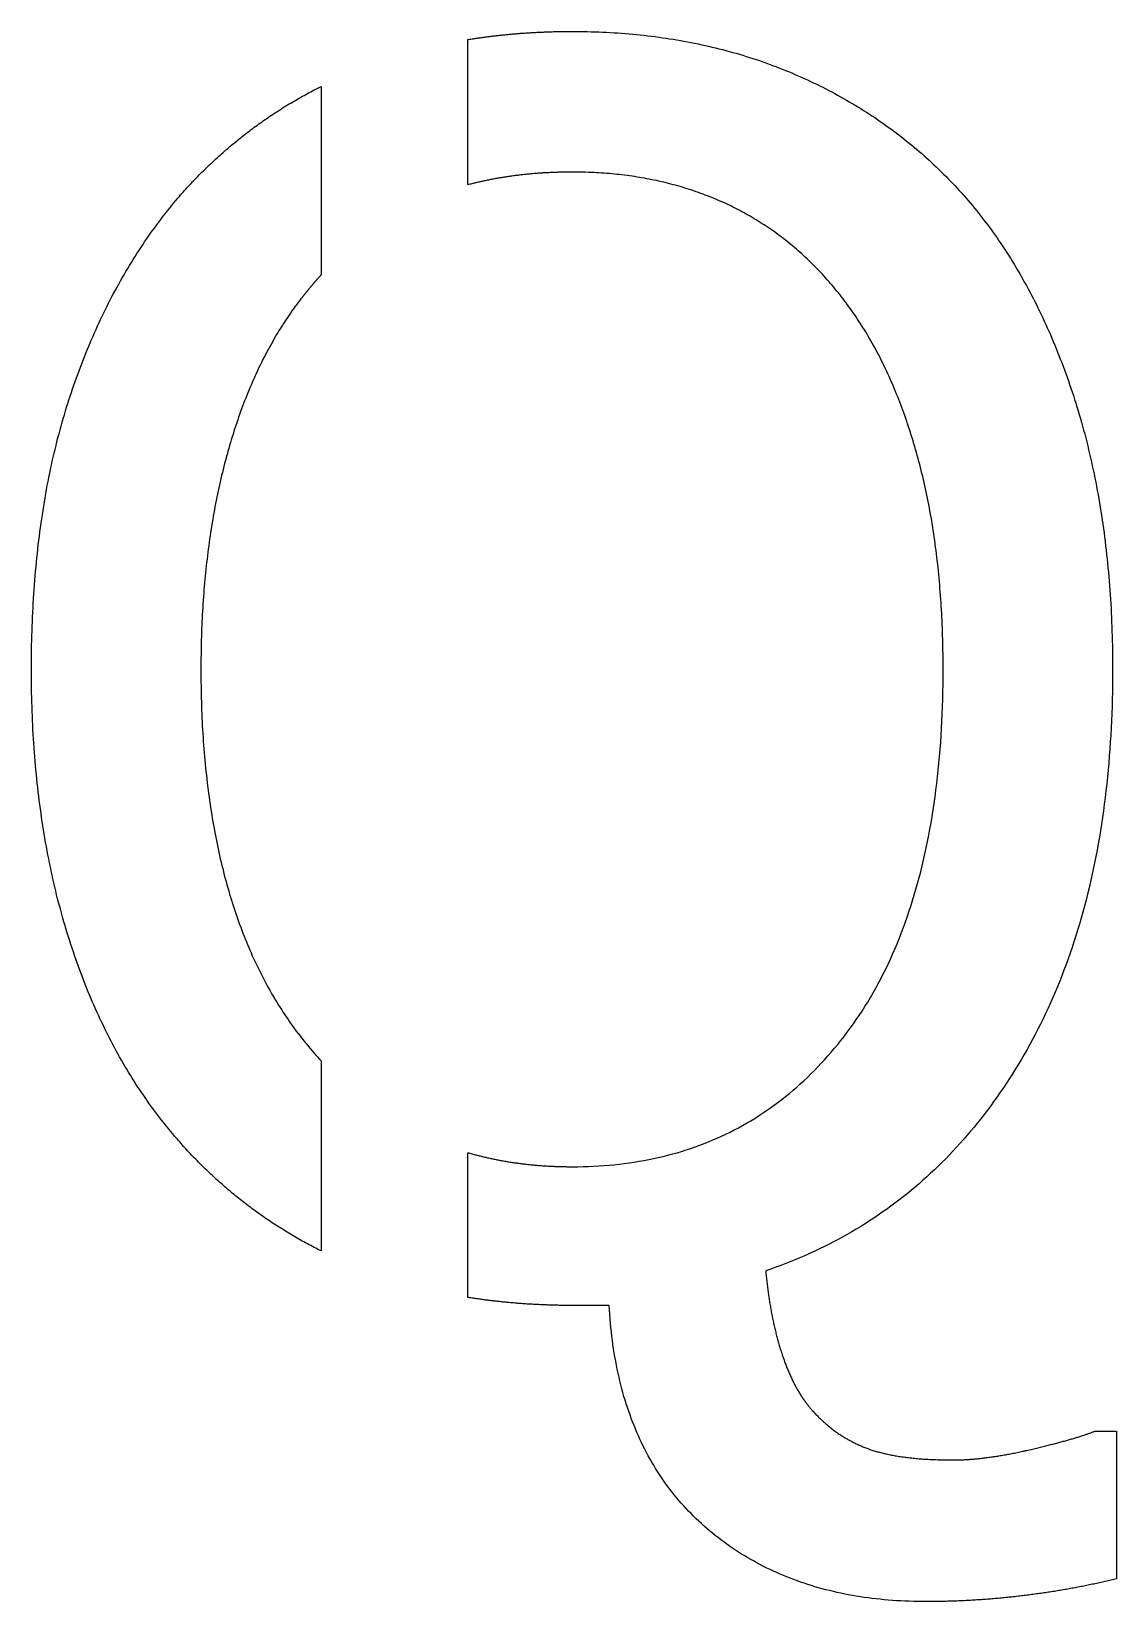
# Model space of a CAD drawing. Extents: x 63 to 563, y 268 to 768.
# Drawn here: x 268.75 to 290.93, y 446.86 to 478.97 of the extents above; entities that cross this region are included whole.
import ezdxf

# ---------------------------------------------------------------- set-up
doc = ezdxf.new("R2010")
doc.units = 0
doc.header["$LTSCALE"] = 2
doc.header["$MEASUREMENT"] = 0
doc.layers.get('0').update_dxf_attribs({"linetype": 'CONTINUOUS'})

msp = doc.modelspace()

# ---------------------------------------------------------------- linework, layer by layer
at = {"color": 1}
for points in [[(279.786, 452.92), (279.763, 452.92), (279.74, 452.92), (279.717, 452.92), (279.693, 452.921), (279.67, 452.921), (279.647, 452.921), (279.624, 452.921), (279.601, 452.921), (279.577, 452.922), (279.554, 452.922), (279.531, 452.922), (279.508, 452.923), (279.485, 452.923), (279.462, 452.924), (279.439, 452.924), (279.416, 452.925), (279.393, 452.926), (279.37, 452.926), (279.347, 452.927), (279.324, 452.928), (279.302, 452.928), (279.279, 452.929), (279.256, 452.93), (279.233, 452.931), (279.21, 452.932), (279.187, 452.933), (279.165, 452.934), (279.142, 452.935), (279.119, 452.936), (279.097, 452.937), (279.074, 452.938), (279.051, 452.939), (279.029, 452.94), (279.006, 452.941), (278.983, 452.943), (278.961, 452.944), (278.938, 452.945), (278.916, 452.947), (278.893, 452.948), (278.871, 452.949), (278.848, 452.951), (278.826, 452.952), (278.804, 452.954), (278.781, 452.956), (278.759, 452.957), (278.736, 452.959), (278.714, 452.961), (278.692, 452.962), (278.669, 452.964), (278.647, 452.966), (278.625, 452.968), (278.603, 452.97), (278.581, 452.971), (278.558, 452.973), (278.536, 452.975), (278.514, 452.977), (278.492, 452.979), (278.47, 452.982), (278.448, 452.984), (278.426, 452.986), (278.404, 452.988), (278.382, 452.99), (278.36, 452.993), (278.338, 452.995), (278.316, 452.997), (278.294, 453), (278.272, 453.002), (278.25, 453.005), (278.228, 453.007), (278.206, 453.01), (278.184, 453.012), (278.163, 453.015), (278.141, 453.017), (278.119, 453.02), (278.097, 453.023), (278.076, 453.026), (278.054, 453.028), (278.032, 453.031), (278.011, 453.034), (277.989, 453.037), (277.967, 453.04), (277.946, 453.043), (277.924, 453.046), (277.903, 453.049), (277.881, 453.052), (277.86, 453.055), (277.838, 453.058), (277.817, 453.061), (277.795, 453.065), (277.774, 453.068), (277.752, 453.071), (277.731, 453.075), (277.71, 453.078), (277.688, 453.081), (277.667, 453.085), (277.667, 456.044), (277.688, 456.038), (277.709, 456.032), (277.73, 456.026), (277.751, 456.02), (277.772, 456.014), (277.793, 456.009), (277.814, 456.003), (277.835, 455.998), (277.856, 455.992), (277.878, 455.987), (277.899, 455.981), (277.92, 455.976), (277.942, 455.971), (277.963, 455.965), (277.984, 455.96), (278.006, 455.955), (278.027, 455.95), (278.049, 455.945), (278.07, 455.94), (278.092, 455.936), (278.114, 455.931), (278.135, 455.926), (278.157, 455.922), (278.179, 455.917), (278.2, 455.913), (278.222, 455.908), (278.244, 455.904), (278.266, 455.899), (278.288, 455.895), (278.31, 455.891), (278.331, 455.887), (278.353, 455.883), (278.375, 455.879), (278.398, 455.875), (278.42, 455.871), (278.442, 455.867), (278.464, 455.864), (278.486, 455.86), (278.508, 455.856), (278.531, 455.853), (278.553, 455.849), (278.575, 455.846), (278.597, 455.843), (278.62, 455.839), (278.642, 455.836), (278.665, 455.833), (278.687, 455.83), (278.71, 455.827), (278.732, 455.824), (278.755, 455.821), (278.778, 455.818), (278.8, 455.815), (278.823, 455.813), (278.846, 455.81), (278.868, 455.807), (278.891, 455.805), (278.914, 455.803), (278.937, 455.8), (278.96, 455.798), (278.983, 455.796), (279.006, 455.793), (279.029, 455.791), (279.052, 455.789), (279.075, 455.787), (279.098, 455.785), (279.121, 455.783), (279.144, 455.782), (279.167, 455.78), (279.191, 455.778), (279.214, 455.776), (279.237, 455.775), (279.261, 455.773), (279.284, 455.772), (279.307, 455.771), (279.331, 455.769), (279.354, 455.768), (279.378, 455.767), (279.401, 455.766), (279.425, 455.765), (279.448, 455.764), (279.472, 455.763), (279.496, 455.762), (279.519, 455.761), (279.543, 455.76), (279.567, 455.76), (279.591, 455.759), (279.615, 455.759), (279.639, 455.758), (279.662, 455.758), (279.686, 455.757), (279.71, 455.757), (279.734, 455.757), (279.758, 455.757), (279.783, 455.757), (279.807, 455.757), (279.915, 455.757), (280.023, 455.759), (280.131, 455.762), (280.238, 455.767), (280.343, 455.773), (280.449, 455.78), (280.553, 455.788), (280.657, 455.798), (280.76, 455.809), (280.863, 455.822), (280.965, 455.835), (281.066, 455.85), (281.166, 455.867), (281.266, 455.884), (281.365, 455.903), (281.463, 455.923), (281.561, 455.945), (281.658, 455.967), (281.754, 455.991), (281.849, 456.017), (281.944, 456.043), (282.038, 456.071), (282.132, 456.101), (282.224, 456.131), (282.316, 456.163), (282.408, 456.196), (282.498, 456.231), (282.588, 456.267), (282.677, 456.304), (282.766, 456.342), (282.854, 456.382), (282.941, 456.423), (283.027, 456.465), (283.113, 456.509), (283.198, 456.554), (283.282, 456.6), (283.366, 456.647), (283.449, 456.696), (283.531, 456.746), (283.612, 456.798), (283.693, 456.85), (283.773, 456.904), (283.853, 456.96), (283.932, 457.016), (284.01, 457.074), (284.087, 457.133), (284.164, 457.194), (284.24, 457.256), (284.315, 457.319), (284.389, 457.383), (284.463, 457.449), (284.536, 457.516), (284.609, 457.584), (284.681, 457.654), (284.752, 457.725), (284.822, 457.797), (284.892, 457.871), (284.961, 457.945), (285.029, 458.021), (285.096, 458.099), (285.163, 458.178), (285.229, 458.258), (285.295, 458.339), (285.36, 458.422), (285.423, 458.505), (285.486, 458.59), (285.548, 458.676), (285.608, 458.764), (285.668, 458.852), (285.727, 458.941), (285.784, 459.032), (285.841, 459.124), (285.897, 459.217), (285.951, 459.311), (286.005, 459.406), (286.057, 459.502), (286.109, 459.6), (286.159, 459.698), (286.209, 459.798), (286.257, 459.899), (286.305, 460.001), (286.351, 460.104), (286.396, 460.208), (286.441, 460.314), (286.484, 460.42), (286.526, 460.528), (286.568, 460.637), (286.608, 460.747), (286.647, 460.858), (286.685, 460.97), (286.723, 461.084), (286.759, 461.198), (286.794, 461.314), (286.828, 461.431), (286.861, 461.549), (286.894, 461.668), (286.925, 461.788), (286.955, 461.91), (286.984, 462.032), (287.012, 462.156), (287.039, 462.281), (287.065, 462.407), (287.09, 462.534), (287.114, 462.662), (287.137, 462.792), (287.159, 462.922), (287.18, 463.054), (287.2, 463.187), (287.218, 463.32), (287.236, 463.456), (287.253, 463.592), (287.269, 463.729), (287.284, 463.868), (287.297, 464.007), (287.31, 464.148), (287.322, 464.29), (287.333, 464.433), (287.342, 464.577), (287.351, 464.723), (287.359, 464.869), (287.365, 465.017), (287.371, 465.166), (287.375, 465.316), (287.379, 465.467), (287.382, 465.619), (287.383, 465.772), (287.384, 465.927), (287.384, 466.005), (287.383, 466.083), (287.382, 466.161), (287.382, 466.238), (287.38, 466.316), (287.379, 466.392), (287.377, 466.469), (287.375, 466.545), (287.373, 466.621), (287.37, 466.697), (287.368, 466.773), (287.364, 466.848), (287.361, 466.923), (287.358, 466.997), (287.354, 467.072), (287.35, 467.146), (287.345, 467.22), (287.341, 467.293), (287.336, 467.366), (287.33, 467.439), (287.325, 467.512), (287.319, 467.584), (287.313, 467.656), (287.307, 467.728), (287.3, 467.799), (287.294, 467.871), (287.287, 467.941), (287.279, 468.012), (287.272, 468.082), (287.264, 468.152), (287.256, 468.222), (287.247, 468.292), (287.239, 468.361), (287.23, 468.43), (287.221, 468.498), (287.211, 468.567), (287.201, 468.635), (287.191, 468.702), (287.181, 468.77), (287.171, 468.837), (287.16, 468.904), (287.149, 468.971), (287.137, 469.037), (287.126, 469.103), (287.114, 469.169), (287.102, 469.234), (287.09, 469.299), (287.077, 469.364), (287.064, 469.429), (287.051, 469.493), (287.037, 469.557), (287.024, 469.621), (287.01, 469.684), (286.995, 469.747), (286.981, 469.81), (286.966, 469.873), (286.951, 469.935), (286.936, 469.997), (286.92, 470.059), (286.904, 470.12), (286.888, 470.181), (286.872, 470.242), (286.855, 470.303), (286.838, 470.363), (286.821, 470.423), (286.804, 470.483), (286.786, 470.542), (286.768, 470.601), (286.751, 470.66), (286.732, 470.718), (286.714, 470.776), (286.695, 470.834), (286.676, 470.891), (286.657, 470.948), (286.638, 471.005), (286.619, 471.061), (286.599, 471.117), (286.579, 471.173), (286.559, 471.229), (286.538, 471.284), (286.518, 471.338), (286.497, 471.393), (286.476, 471.447), (286.455, 471.501), (286.433, 471.554), (286.412, 471.607), (286.39, 471.66), (286.368, 471.712), (286.345, 471.765), (286.323, 471.816), (286.3, 471.868), (286.277, 471.919), (286.254, 471.97), (286.231, 472.02), (286.207, 472.071), (286.183, 472.12), (286.159, 472.17), (286.135, 472.219), (286.11, 472.268), (286.086, 472.317), (286.061, 472.365), (286.036, 472.413), (286.01, 472.46), (285.985, 472.507), (285.959, 472.554), (285.933, 472.601), (285.907, 472.647), (285.88, 472.693), (285.854, 472.739), (285.827, 472.784), (285.8, 472.829), (285.773, 472.874), (285.745, 472.918), (285.717, 472.962), (285.689, 473.005), (285.661, 473.049), (285.633, 473.092), (285.604, 473.134), (285.576, 473.177), (285.547, 473.219), (285.517, 473.26), (285.488, 473.302), (285.458, 473.343), (285.428, 473.384), (285.398, 473.424), (285.368, 473.464), (285.337, 473.504), (285.306, 473.544), (285.275, 473.585), (285.243, 473.625), (285.211, 473.664), (285.179, 473.704), (285.146, 473.743), (285.114, 473.782), (285.081, 473.82), (285.048, 473.858), (285.015, 473.896), (284.981, 473.933), (284.948, 473.971), (284.914, 474.007), (284.88, 474.044), (284.846, 474.08), (284.811, 474.116), (284.777, 474.151), (284.742, 474.187), (284.707, 474.222), (284.672, 474.256), (284.637, 474.29), (284.601, 474.324), (284.565, 474.358), (284.529, 474.391), (284.493, 474.424), (284.457, 474.457), (284.42, 474.489), (284.383, 474.521), (284.346, 474.553), (284.309, 474.584), (284.272, 474.615), (284.234, 474.646), (284.196, 474.676), (284.158, 474.706), (284.12, 474.736), (284.082, 474.766), (284.043, 474.795), (284.004, 474.823), (283.965, 474.852), (283.926, 474.88), (283.887, 474.908), (283.847, 474.935), (283.807, 474.962), (283.767, 474.989), (283.727, 475.016), (283.687, 475.042), (283.646, 475.068), (283.605, 475.093), (283.564, 475.119), (283.523, 475.144), (283.482, 475.168), (283.44, 475.193), (283.398, 475.216), (283.356, 475.24), (283.314, 475.263), (283.271, 475.286), (283.229, 475.309), (283.186, 475.331), (283.143, 475.353), (283.1, 475.375), (283.056, 475.397), (283.013, 475.418), (282.969, 475.438), (282.925, 475.459), (282.881, 475.479), (282.836, 475.499), (282.792, 475.518), (282.747, 475.537), (282.702, 475.556), (282.657, 475.575), (282.612, 475.593), (282.566, 475.611), (282.521, 475.628), (282.475, 475.645), (282.429, 475.662), (282.383, 475.679), (282.337, 475.695), (282.29, 475.711), (282.244, 475.726), (282.197, 475.742), (282.15, 475.757), (282.103, 475.771), (282.056, 475.786), (282.008, 475.8), (281.961, 475.813), (281.913, 475.827), (281.865, 475.84), (281.817, 475.852), (281.769, 475.865), (281.72, 475.877), (281.671, 475.889), (281.623, 475.9), (281.574, 475.911), (281.525, 475.922), (281.475, 475.932), (281.426, 475.942), (281.376, 475.952), (281.326, 475.962), (281.276, 475.971), (281.226, 475.98), (281.176, 475.988), (281.125, 475.996), (281.074, 476.004), (281.024, 476.012), (280.973, 476.019), (280.921, 476.026), (280.87, 476.033), (280.818, 476.039), (280.767, 476.045), (280.715, 476.05), (280.663, 476.056), (280.611, 476.061), (280.558, 476.065), (280.506, 476.07), (280.453, 476.074), (280.4, 476.077), (280.347, 476.081), (280.294, 476.084), (280.24, 476.087), (280.187, 476.089), (280.133, 476.091), (280.079, 476.093), (280.025, 476.094), (279.971, 476.095), (279.916, 476.096), (279.861, 476.097), (279.807, 476.097), (279.782, 476.097), (279.758, 476.097), (279.733, 476.097), (279.709, 476.096), (279.685, 476.096), (279.661, 476.096), (279.636, 476.095), (279.612, 476.095), (279.588, 476.095), (279.564, 476.094), (279.54, 476.093), (279.516, 476.093), (279.492, 476.092), (279.468, 476.091), (279.444, 476.09), (279.42, 476.09), (279.397, 476.089), (279.373, 476.088), (279.349, 476.086), (279.325, 476.085), (279.302, 476.084), (279.278, 476.083), (279.255, 476.082), (279.231, 476.08), (279.208, 476.079), (279.184, 476.077), (279.161, 476.076), (279.137, 476.074), (279.114, 476.073), (279.091, 476.071), (279.068, 476.069), (279.045, 476.067), (279.021, 476.065), (278.998, 476.063), (278.975, 476.061), (278.952, 476.059), (278.929, 476.057), (278.906, 476.055), (278.883, 476.053), (278.861, 476.051), (278.838, 476.048), (278.815, 476.046), (278.792, 476.043), (278.77, 476.041), (278.747, 476.038), (278.724, 476.036), (278.702, 476.033), (278.679, 476.03), (278.657, 476.027), (278.634, 476.025), (278.612, 476.022), (278.59, 476.019), (278.567, 476.016), (278.545, 476.013), (278.523, 476.009), (278.5, 476.006), (278.478, 476.003), (278.456, 476), (278.434, 475.996), (278.412, 475.993), (278.39, 475.989), (278.368, 475.986), (278.346, 475.982), (278.324, 475.978), (278.303, 475.975), (278.281, 475.971), (278.259, 475.967), (278.237, 475.963), (278.216, 475.959), (278.194, 475.955), (278.172, 475.951), (278.151, 475.947), (278.129, 475.943), (278.108, 475.938), (278.087, 475.934), (278.065, 475.93), (278.044, 475.925), (278.023, 475.921), (278.001, 475.916), (277.98, 475.912), (277.959, 475.907), (277.938, 475.902), (277.917, 475.898), (277.896, 475.893), (277.875, 475.888), (277.854, 475.883), (277.833, 475.878), (277.812, 475.873), (277.791, 475.868), (277.77, 475.863), (277.749, 475.857), (277.729, 475.852), (277.708, 475.847), (277.687, 475.841), (277.667, 475.836), (277.667, 478.807), (277.688, 478.81), (277.71, 478.814), (277.731, 478.817), (277.752, 478.821), (277.774, 478.824), (277.795, 478.827), (277.817, 478.831), (277.838, 478.834), (277.86, 478.837), (277.881, 478.84), (277.903, 478.843), (277.924, 478.846), (277.946, 478.849), (277.968, 478.852), (277.989, 478.855), (278.011, 478.858), (278.033, 478.861), (278.054, 478.864), (278.076, 478.867), (278.098, 478.87), (278.12, 478.872), (278.141, 478.875), (278.163, 478.878), (278.185, 478.881), (278.207, 478.883), (278.229, 478.886), (278.25, 478.888), (278.272, 478.891), (278.294, 478.893), (278.316, 478.896), (278.338, 478.898), (278.36, 478.9), (278.382, 478.903), (278.404, 478.905), (278.426, 478.907), (278.448, 478.909), (278.47, 478.912), (278.493, 478.914), (278.515, 478.916), (278.537, 478.918), (278.559, 478.92), (278.581, 478.922), (278.603, 478.924), (278.626, 478.926), (278.648, 478.928), (278.67, 478.929), (278.692, 478.931), (278.715, 478.933), (278.737, 478.935), (278.759, 478.936), (278.782, 478.938), (278.804, 478.94), (278.827, 478.941), (278.849, 478.943), (278.871, 478.944), (278.894, 478.946), (278.916, 478.947), (278.939, 478.948), (278.961, 478.95), (278.984, 478.951), (279.007, 478.952), (279.029, 478.954), (279.052, 478.955), (279.074, 478.956), (279.097, 478.957), (279.12, 478.958), (279.143, 478.959), (279.165, 478.96), (279.188, 478.961), (279.211, 478.962), (279.234, 478.963), (279.256, 478.964), (279.279, 478.965), (279.302, 478.966), (279.325, 478.966), (279.348, 478.967), (279.371, 478.968), (279.394, 478.968), (279.417, 478.969), (279.439, 478.97), (279.462, 478.97), (279.485, 478.971), (279.508, 478.971), (279.532, 478.971), (279.555, 478.972), (279.578, 478.972), (279.601, 478.973), (279.624, 478.973), (279.647, 478.973), (279.67, 478.973), (279.693, 478.973), (279.717, 478.974), (279.74, 478.974), (279.763, 478.974), (279.786, 478.974), (279.867, 478.974), (279.947, 478.973), (280.026, 478.972), (280.106, 478.97), (280.185, 478.968), (280.264, 478.966), (280.343, 478.963), (280.422, 478.96), (280.5, 478.956), (280.578, 478.952), (280.656, 478.947), (280.733, 478.942), (280.81, 478.936), (280.887, 478.93), (280.964, 478.924), (281.041, 478.917), (281.117, 478.91), (281.193, 478.902), (281.269, 478.894), (281.344, 478.885), (281.419, 478.876), (281.494, 478.867), (281.569, 478.857), (281.644, 478.846), (281.718, 478.836), (281.792, 478.824), (281.866, 478.813), (281.939, 478.8), (282.012, 478.788), (282.085, 478.775), (282.158, 478.761), (282.231, 478.747), (282.303, 478.733), (282.375, 478.718), (282.447, 478.703), (282.518, 478.687), (282.589, 478.671), (282.66, 478.655), (282.731, 478.637), (282.801, 478.62), (282.872, 478.602), (282.942, 478.584), (283.011, 478.565), (283.081, 478.546), (283.15, 478.526), (283.219, 478.506), (283.288, 478.485), (283.356, 478.464), (283.424, 478.443), (283.492, 478.421), (283.56, 478.399), (283.628, 478.376), (283.695, 478.353), (283.762, 478.329), (283.828, 478.305), (283.895, 478.28), (283.961, 478.255), (284.027, 478.23), (284.093, 478.204), (284.158, 478.178), (284.223, 478.151), (284.288, 478.124), (284.353, 478.096), (284.417, 478.068), (284.482, 478.04), (284.545, 478.011), (284.609, 477.982), (284.672, 477.952), (284.735, 477.922), (284.798, 477.892), (284.86, 477.862), (284.922, 477.831), (284.983, 477.799), (285.045, 477.768), (285.106, 477.736), (285.167, 477.703), (285.227, 477.67), (285.287, 477.637), (285.347, 477.604), (285.406, 477.57), (285.465, 477.536), (285.524, 477.501), (285.583, 477.466), (285.641, 477.431), (285.699, 477.395), (285.756, 477.359), (285.814, 477.323), (285.871, 477.286), (285.927, 477.249), (285.984, 477.211), (286.04, 477.173), (286.095, 477.135), (286.151, 477.097), (286.206, 477.058), (286.261, 477.018), (286.315, 476.979), (286.369, 476.939), (286.423, 476.898), (286.477, 476.858), (286.53, 476.817), (286.583, 476.775), (286.636, 476.733), (286.688, 476.691), (286.74, 476.649), (286.792, 476.606), (286.843, 476.562), (286.894, 476.519), (286.945, 476.475), (286.995, 476.43), (287.045, 476.386), (287.095, 476.341), (287.145, 476.295), (287.194, 476.249), (287.243, 476.203), (287.291, 476.157), (287.339, 476.11), (287.387, 476.063), (287.435, 476.015), (287.482, 475.967), (287.529, 475.919), (287.576, 475.87), (287.622, 475.821), (287.668, 475.771), (287.714, 475.722), (287.76, 475.672), (287.805, 475.621), (287.85, 475.57), (287.894, 475.518), (287.938, 475.466), (287.982, 475.413), (288.026, 475.36), (288.069, 475.307), (288.112, 475.253), (288.155, 475.199), (288.197, 475.144), (288.239, 475.089), (288.281, 475.033), (288.322, 474.978), (288.363, 474.921), (288.404, 474.865), (288.444, 474.808), (288.485, 474.75), (288.524, 474.692), (288.564, 474.634), (288.603, 474.576), (288.642, 474.517), (288.681, 474.457), (288.719, 474.397), (288.757, 474.337), (288.795, 474.276), (288.832, 474.215), (288.869, 474.154), (288.906, 474.092), (288.942, 474.03), (288.978, 473.967), (289.014, 473.904), (289.049, 473.841), (289.085, 473.777), (289.119, 473.713), (289.154, 473.648), (289.188, 473.583), (289.222, 473.518), (289.256, 473.452), (289.289, 473.386), (289.322, 473.32), (289.355, 473.253), (289.387, 473.185), (289.419, 473.117), (289.451, 473.049), (289.482, 472.981), (289.513, 472.912), (289.544, 472.842), (289.575, 472.773), (289.605, 472.703), (289.635, 472.632), (289.664, 472.561), (289.694, 472.49), (289.722, 472.418), (289.751, 472.346), (289.779, 472.273), (289.807, 472.2), (289.835, 472.127), (289.862, 472.053), (289.89, 471.979), (289.916, 471.905), (289.943, 471.83), (289.969, 471.755), (289.995, 471.679), (290.02, 471.603), (290.045, 471.526), (290.07, 471.449), (290.095, 471.372), (290.119, 471.295), (290.143, 471.217), (290.166, 471.139), (290.189, 471.06), (290.211, 470.981), (290.233, 470.902), (290.255, 470.822), (290.277, 470.742), (290.298, 470.662), (290.318, 470.581), (290.338, 470.5), (290.358, 470.419), (290.378, 470.338), (290.397, 470.256), (290.415, 470.173), (290.433, 470.091), (290.451, 470.008), (290.469, 469.925), (290.486, 469.841), (290.502, 469.757), (290.519, 469.673), (290.534, 469.588), (290.55, 469.503), (290.565, 469.418), (290.58, 469.332), (290.594, 469.246), (290.608, 469.16), (290.621, 469.073), (290.635, 468.986), (290.647, 468.899), (290.66, 468.811), (290.672, 468.723), (290.683, 468.635), (290.694, 468.546), (290.705, 468.457), (290.716, 468.368), (290.726, 468.278), (290.735, 468.188), (290.744, 468.098), (290.753, 468.007), (290.762, 467.916), (290.77, 467.825), (290.777, 467.733), (290.785, 467.641), (290.791, 467.549), (290.798, 467.456), (290.804, 467.363), (290.81, 467.269), (290.815, 467.176), (290.82, 467.082), (290.824, 466.987), (290.828, 466.893), (290.832, 466.797), (290.835, 466.702), (290.838, 466.606), (290.841, 466.51), (290.843, 466.414), (290.845, 466.317), (290.846, 466.22), (290.847, 466.123), (290.848, 466.025), (290.848, 465.927), (290.848, 465.774), (290.846, 465.622), (290.844, 465.471), (290.84, 465.321), (290.836, 465.172), (290.831, 465.023), (290.825, 464.875), (290.818, 464.729), (290.81, 464.583), (290.801, 464.438), (290.791, 464.293), (290.78, 464.15), (290.769, 464.007), (290.756, 463.865), (290.742, 463.725), (290.728, 463.585), (290.712, 463.445), (290.696, 463.307), (290.678, 463.169), (290.66, 463.033), (290.641, 462.897), (290.621, 462.762), (290.599, 462.628), (290.577, 462.494), (290.554, 462.362), (290.53, 462.23), (290.506, 462.1), (290.48, 461.97), (290.453, 461.841), (290.425, 461.712), (290.397, 461.585), (290.367, 461.458), (290.336, 461.333), (290.305, 461.208), (290.273, 461.084), (290.239, 460.961), (290.205, 460.838), (290.17, 460.717), (290.133, 460.596), (290.096, 460.476), (290.058, 460.357), (290.019, 460.239), (289.979, 460.122), (289.939, 460.006), (289.897, 459.89), (289.854, 459.775), (289.81, 459.661), (289.766, 459.548), (289.72, 459.436), (289.674, 459.325), (289.626, 459.214), (289.578, 459.105), (289.528, 458.996), (289.478, 458.888), (289.427, 458.781), (289.375, 458.674), (289.322, 458.569), (289.268, 458.464), (289.213, 458.361), (289.157, 458.258), (289.1, 458.156), (289.042, 458.054), (288.983, 457.954), (288.924, 457.854), (288.863, 457.756), (288.802, 457.658), (288.741, 457.562), (288.678, 457.466), (288.615, 457.372), (288.551, 457.278), (288.487, 457.186), (288.421, 457.095), (288.355, 457.004), (288.289, 456.915), (288.221, 456.826), (288.153, 456.739), (288.085, 456.653), (288.015, 456.567), (287.945, 456.483), (287.874, 456.4), (287.803, 456.317), (287.73, 456.236), (287.658, 456.156), (287.584, 456.077), (287.51, 455.998), (287.435, 455.921), (287.359, 455.845), (287.282, 455.77), (287.205, 455.696), (287.127, 455.623), (287.049, 455.55), (286.97, 455.479), (286.89, 455.409), (286.809, 455.34), (286.728, 455.272), (286.646, 455.205), (286.563, 455.139), (286.48, 455.074), (286.396, 455.01), (286.311, 454.947), (286.225, 454.885), (286.139, 454.824), (286.052, 454.764), (285.965, 454.705), (285.876, 454.647), (285.787, 454.59), (285.698, 454.534), (285.607, 454.479), (285.516, 454.425), (285.424, 454.373), (285.332, 454.321), (285.239, 454.27), (285.145, 454.22), (285.05, 454.171), (284.955, 454.124), (284.859, 454.077), (284.762, 454.031), (284.665, 453.986), (284.567, 453.943), (284.468, 453.9), (284.369, 453.858), (284.269, 453.817), (284.168, 453.778), (284.066, 453.739), (283.964, 453.702), (283.861, 453.665), (283.757, 453.629), (283.76, 453.6), (283.762, 453.571), (283.765, 453.542), (283.768, 453.513), (283.771, 453.484), (283.774, 453.455), (283.777, 453.426), (283.78, 453.397), (283.783, 453.369), (283.787, 453.34), (283.79, 453.312), (283.794, 453.284), (283.797, 453.255), (283.801, 453.227), (283.805, 453.199), (283.808, 453.171), (283.812, 453.143), (283.816, 453.116), (283.82, 453.088), (283.824, 453.06), (283.829, 453.033), (283.833, 453.005), (283.837, 452.978), (283.842, 452.951), (283.846, 452.924), (283.851, 452.897), (283.855, 452.87), (283.86, 452.843), (283.865, 452.816), (283.87, 452.789), (283.875, 452.763), (283.88, 452.736), (283.885, 452.71), (283.89, 452.684), (283.896, 452.657), (283.901, 452.631), (283.907, 452.605), (283.912, 452.579), (283.918, 452.553), (283.924, 452.528), (283.929, 452.502), (283.935, 452.476), (283.941, 452.451), (283.947, 452.425), (283.953, 452.4), (283.96, 452.375), (283.966, 452.35), (283.972, 452.325), (283.979, 452.3), (283.985, 452.275), (283.992, 452.25), (283.999, 452.225), (284.005, 452.201), (284.012, 452.176), (284.019, 452.152), (284.026, 452.127), (284.033, 452.103), (284.04, 452.079), (284.048, 452.055), (284.055, 452.031), (284.062, 452.007), (284.07, 451.983), (284.078, 451.96), (284.085, 451.936), (284.093, 451.913), (284.101, 451.889), (284.109, 451.866), (284.117, 451.843), (284.125, 451.82), (284.133, 451.798), (284.141, 451.775), (284.149, 451.753), (284.157, 451.731), (284.166, 451.709), (284.174, 451.687), (284.183, 451.665), (284.191, 451.644), (284.2, 451.622), (284.209, 451.601), (284.217, 451.58), (284.226, 451.559), (284.235, 451.539), (284.244, 451.518), (284.253, 451.498), (284.262, 451.477), (284.271, 451.457), (284.281, 451.437), (284.29, 451.418), (284.3, 451.398), (284.309, 451.379), (284.319, 451.359), (284.328, 451.34), (284.338, 451.321), (284.348, 451.302), (284.357, 451.284), (284.367, 451.265), (284.377, 451.247), (284.387, 451.229), (284.398, 451.211), (284.408, 451.193), (284.418, 451.175), (284.428, 451.158), (284.439, 451.141), (284.449, 451.123), (284.46, 451.106), (284.47, 451.09), (284.481, 451.073), (284.492, 451.056), (284.503, 451.04), (284.513, 451.024), (284.524, 451.008), (284.535, 450.992), (284.547, 450.976), (284.558, 450.961), (284.569, 450.945), (284.58, 450.93), (284.592, 450.915), (284.603, 450.9), (284.615, 450.885), (284.626, 450.87), (284.638, 450.856), (284.65, 450.842), (284.661, 450.828), (284.673, 450.814), (284.685, 450.8), (284.697, 450.786), (284.709, 450.773), (284.724, 450.756), (284.739, 450.74), (284.754, 450.724), (284.769, 450.708), (284.784, 450.692), (284.799, 450.676), (284.814, 450.66), (284.83, 450.645), (284.845, 450.629), (284.86, 450.614), (284.876, 450.599), (284.892, 450.584), (284.907, 450.569), (284.923, 450.554), (284.939, 450.54), (284.955, 450.525), (284.971, 450.511), (284.987, 450.497), (285.004, 450.483), (285.02, 450.469), (285.036, 450.455), (285.053, 450.442), (285.07, 450.428), (285.086, 450.415), (285.103, 450.402), (285.12, 450.389), (285.137, 450.376), (285.154, 450.363), (285.171, 450.351), (285.188, 450.338), (285.205, 450.326), (285.223, 450.314), (285.24, 450.302), (285.258, 450.29), (285.275, 450.278), (285.293, 450.267), (285.311, 450.255), (285.329, 450.244), (285.347, 450.233), (285.365, 450.222), (285.383, 450.211), (285.401, 450.2), (285.419, 450.189), (285.438, 450.179), (285.456, 450.169), (285.475, 450.158), (285.494, 450.148), (285.512, 450.138), (285.531, 450.129), (285.55, 450.119), (285.569, 450.11), (285.588, 450.1), (285.607, 450.091), (285.626, 450.082), (285.646, 450.073), (285.665, 450.064), (285.685, 450.056), (285.704, 450.047), (285.724, 450.039), (285.744, 450.031), (285.764, 450.022), (285.783, 450.015), (285.804, 450.007), (285.824, 449.999), (285.844, 449.992), (285.865, 449.984), (285.885, 449.977), (285.906, 449.97), (285.928, 449.963), (285.949, 449.956), (285.971, 449.949), (285.993, 449.942), (286.016, 449.936), (286.038, 449.929), (286.061, 449.923), (286.084, 449.917), (286.107, 449.911), (286.131, 449.905), (286.155, 449.899), (286.179, 449.893), (286.203, 449.887), (286.228, 449.882), (286.252, 449.877), (286.277, 449.871), (286.303, 449.866), (286.328, 449.861), (286.354, 449.856), (286.38, 449.851), (286.406, 449.847), (286.433, 449.842), (286.459, 449.838), (286.486, 449.834), (286.514, 449.829), (286.541, 449.825), (286.569, 449.822), (286.597, 449.818), (286.625, 449.814), (286.654, 449.81), (286.682, 449.807), (286.711, 449.804), (286.74, 449.801), (286.77, 449.797), (286.8, 449.795), (286.829, 449.792), (286.86, 449.789), (286.89, 449.786), (286.921, 449.784), (286.952, 449.782), (286.983, 449.779), (287.014, 449.777), (287.046, 449.775), (287.078, 449.773), (287.11, 449.772), (287.143, 449.77), (287.175, 449.768), (287.208, 449.767), (287.241, 449.766), (287.275, 449.765), (287.308, 449.764), (287.342, 449.763), (287.376, 449.762), (287.411, 449.761), (287.445, 449.761), (287.48, 449.76), (287.515, 449.76), (287.551, 449.76), (287.586, 449.76), (287.607, 449.76), (287.629, 449.76), (287.65, 449.76), (287.671, 449.761), (287.693, 449.761), (287.715, 449.762), (287.737, 449.762), (287.759, 449.763), (287.781, 449.764), (287.803, 449.765), (287.825, 449.766), (287.848, 449.767), (287.87, 449.769), (287.893, 449.77), (287.916, 449.772), (287.939, 449.773), (287.962, 449.775), (287.985, 449.777), (288.008, 449.779), (288.031, 449.781), (288.055, 449.783), (288.079, 449.785), (288.102, 449.788), (288.126, 449.79), (288.15, 449.793), (288.174, 449.795), (288.199, 449.798), (288.223, 449.801), (288.248, 449.804), (288.272, 449.807), (288.297, 449.81), (288.322, 449.814), (288.347, 449.817), (288.372, 449.821), (288.397, 449.824), (288.422, 449.828), (288.448, 449.832), (288.473, 449.836), (288.499, 449.84), (288.525, 449.844), (288.551, 449.848), (288.577, 449.853), (288.603, 449.857), (288.629, 449.862), (288.656, 449.867), (288.682, 449.871), (288.709, 449.876), (288.736, 449.881), (288.763, 449.886), (288.79, 449.892), (288.817, 449.897), (288.844, 449.902), (288.872, 449.908), (288.899, 449.914), (288.927, 449.919), (288.955, 449.925), (288.982, 449.931), (289.01, 449.937), (289.038, 449.943), (289.067, 449.95), (289.095, 449.956), (289.124, 449.963), (289.152, 449.969), (289.181, 449.976), (289.209, 449.983), (289.237, 449.989), (289.265, 449.996), (289.293, 450.002), (289.321, 450.009), (289.348, 450.016), (289.375, 450.022), (289.401, 450.029), (289.428, 450.035), (289.454, 450.041), (289.48, 450.048), (289.506, 450.054), (289.531, 450.061), (289.556, 450.067), (289.581, 450.073), (289.606, 450.08), (289.63, 450.086), (289.655, 450.092), (289.679, 450.098), (289.702, 450.105), (289.726, 450.111), (289.749, 450.117), (289.772, 450.123), (289.795, 450.129), (289.817, 450.135), (289.839, 450.141), (289.861, 450.147), (289.883, 450.153), (289.904, 450.159), (289.925, 450.165), (289.946, 450.171), (289.967, 450.177), (289.987, 450.183), (290.008, 450.189), (290.028, 450.195), (290.047, 450.2), (290.067, 450.206), (290.086, 450.212), (290.105, 450.218), (290.123, 450.223), (290.142, 450.229), (290.16, 450.235), (290.178, 450.24), (290.196, 450.246), (290.213, 450.251), (290.23, 450.257), (290.247, 450.262), (290.264, 450.268), (290.28, 450.273), (290.296, 450.279), (290.312, 450.284), (290.328, 450.29), (290.343, 450.295), (290.358, 450.3), (290.373, 450.306), (290.388, 450.311), (290.402, 450.316), (290.416, 450.321), (290.43, 450.327), (290.444, 450.332), (290.457, 450.337), (290.47, 450.342), (290.483, 450.348), (290.929, 450.348), (290.929, 447.329), (290.9, 447.322), (290.872, 447.315), (290.843, 447.308), (290.814, 447.301), (290.785, 447.294), (290.756, 447.287), (290.727, 447.281), (290.698, 447.274), (290.669, 447.268), (290.64, 447.261), (290.611, 447.255), (290.582, 447.248), (290.552, 447.242), (290.523, 447.235), (290.494, 447.229), (290.464, 447.223), (290.435, 447.217), (290.406, 447.21), (290.376, 447.204), (290.347, 447.198), (290.317, 447.192), (290.288, 447.186), (290.258, 447.181), (290.228, 447.175), (290.199, 447.169), (290.169, 447.163), (290.139, 447.157), (290.109, 447.152), (290.079, 447.146), (290.05, 447.141), (290.02, 447.135), (289.99, 447.13), (289.96, 447.124), (289.93, 447.119), (289.899, 447.114), (289.869, 447.109), (289.839, 447.103), (289.809, 447.098), (289.779, 447.093), (289.748, 447.088), (289.718, 447.083), (289.688, 447.078), (289.657, 447.073), (289.627, 447.068), (289.596, 447.064), (289.566, 447.059), (289.535, 447.054), (289.504, 447.05), (289.474, 447.045), (289.443, 447.041), (289.412, 447.036), (289.382, 447.032), (289.351, 447.027), (289.32, 447.023), (289.289, 447.019), (289.258, 447.014), (289.227, 447.01), (289.196, 447.006), (289.165, 447.002), (289.134, 446.998), (289.103, 446.994), (289.072, 446.99), (289.04, 446.986), (289.009, 446.982), (288.978, 446.979), (288.946, 446.975), (288.915, 446.971), (288.884, 446.968), (288.853, 446.964), (288.821, 446.961), (288.79, 446.957), (288.759, 446.954), (288.728, 446.951), (288.696, 446.947), (288.665, 446.944), (288.634, 446.941), (288.603, 446.938), (288.571, 446.935), (288.54, 446.932), (288.509, 446.929), (288.477, 446.926), (288.446, 446.924), (288.415, 446.921), (288.384, 446.918), (288.352, 446.916), (288.321, 446.913), (288.29, 446.911), (288.259, 446.909), (288.227, 446.906), (288.196, 446.904), (288.165, 446.902), (288.134, 446.9), (288.102, 446.898), (288.071, 446.896), (288.04, 446.894), (288.008, 446.892), (287.977, 446.89), (287.946, 446.888), (287.915, 446.886), (287.883, 446.885), (287.852, 446.883), (287.821, 446.882), (287.79, 446.88), (287.758, 446.879), (287.727, 446.877), (287.696, 446.876), (287.665, 446.875), (287.633, 446.874), (287.602, 446.872), (287.571, 446.871), (287.539, 446.87), (287.508, 446.869), (287.477, 446.869), (287.446, 446.868), (287.414, 446.867), (287.383, 446.866), (287.352, 446.866), (287.321, 446.865), (287.289, 446.865), (287.258, 446.864), (287.227, 446.864), (287.196, 446.863), (287.164, 446.863), (287.133, 446.863), (287.102, 446.863), (287.071, 446.863), (287.039, 446.863), (286.951, 446.863), (286.863, 446.864), (286.776, 446.866), (286.689, 446.869), (286.602, 446.872), (286.517, 446.877), (286.431, 446.882), (286.347, 446.888), (286.262, 446.894), (286.179, 446.902), (286.096, 446.91), (286.013, 446.919), (285.931, 446.929), (285.849, 446.939), (285.768, 446.95), (285.688, 446.962), (285.608, 446.975), (285.528, 446.989), (285.449, 447.003), (285.371, 447.018), (285.293, 447.034), (285.216, 447.051), (285.139, 447.069), (285.063, 447.087), (284.987, 447.106), (284.911, 447.126), (284.837, 447.147), (284.763, 447.168), (284.689, 447.19), (284.616, 447.213), (284.543, 447.237), (284.471, 447.261), (284.4, 447.287), (284.329, 447.313), (284.258, 447.34), (284.188, 447.367), (284.119, 447.396), (284.05, 447.425), (283.981, 447.455), (283.914, 447.486), (283.846, 447.517), (283.779, 447.55), (283.713, 447.583), (283.647, 447.617), (283.582, 447.651), (283.517, 447.687), (283.453, 447.723), (283.39, 447.76), (283.327, 447.798), (283.264, 447.836), (283.202, 447.876), (283.14, 447.916), (283.079, 447.956), (283.019, 447.998), (282.959, 448.041), (282.9, 448.084), (282.841, 448.128), (282.782, 448.173), (282.724, 448.218), (282.667, 448.264), (282.61, 448.312), (282.554, 448.36), (282.498, 448.408), (282.443, 448.458), (282.389, 448.508), (282.335, 448.559), (282.282, 448.61), (282.23, 448.662), (282.179, 448.715), (282.129, 448.768), (282.079, 448.822), (282.03, 448.877), (281.982, 448.933), (281.935, 448.989), (281.888, 449.046), (281.842, 449.103), (281.798, 449.161), (281.753, 449.22), (281.71, 449.28), (281.667, 449.34), (281.626, 449.401), (281.585, 449.462), (281.544, 449.524), (281.505, 449.587), (281.466, 449.65), (281.429, 449.715), (281.391, 449.779), (281.355, 449.845), (281.32, 449.911), (281.285, 449.978), (281.251, 450.045), (281.218, 450.114), (281.186, 450.182), (281.154, 450.252), (281.123, 450.322), (281.094, 450.393), (281.064, 450.464), (281.036, 450.537), (281.008, 450.609), (280.982, 450.683), (280.956, 450.757), (280.93, 450.832), (280.906, 450.907), (280.882, 450.984), (280.859, 451.06), (280.837, 451.138), (280.816, 451.216), (280.796, 451.295), (280.776, 451.375), (280.757, 451.455), (280.739, 451.536), (280.722, 451.617), (280.705, 451.699), (280.689, 451.782), (280.674, 451.866), (280.66, 451.95), (280.647, 452.035), (280.634, 452.12), (280.622, 452.207), (280.611, 452.293), (280.601, 452.381), (280.592, 452.469), (280.583, 452.558), (280.575, 452.648), (280.568, 452.738), (280.562, 452.829), (280.556, 452.921), (279.786, 452.921)], [(274.491, 454.125), (274.456, 454.143), (274.421, 454.162), (274.386, 454.18), (274.351, 454.199), (274.317, 454.218), (274.282, 454.237), (274.248, 454.256), (274.213, 454.276), (274.179, 454.295), (274.145, 454.315), (274.111, 454.335), (274.077, 454.355), (274.043, 454.375), (274.009, 454.395), (273.976, 454.415), (273.942, 454.436), (273.909, 454.456), (273.875, 454.477), (273.842, 454.498), (273.809, 454.519), (273.776, 454.54), (273.743, 454.561), (273.71, 454.583), (273.677, 454.604), (273.645, 454.626), (273.612, 454.648), (273.579, 454.67), (273.547, 454.692), (273.515, 454.714), (273.483, 454.736), (273.45, 454.759), (273.418, 454.781), (273.386, 454.804), (273.355, 454.827), (273.323, 454.85), (273.291, 454.873), (273.26, 454.896), (273.228, 454.92), (273.197, 454.943), (273.166, 454.967), (273.134, 454.991), (273.103, 455.015), (273.072, 455.039), (273.041, 455.063), (273.011, 455.087), (272.98, 455.112), (272.949, 455.137), (272.919, 455.161), (272.888, 455.186), (272.858, 455.211), (272.828, 455.236), (272.798, 455.262), (272.768, 455.287), (272.738, 455.313), (272.708, 455.339), (272.678, 455.364), (272.648, 455.39), (272.619, 455.417), (272.589, 455.443), (272.56, 455.469), (272.531, 455.496), (272.502, 455.522), (272.473, 455.549), (272.444, 455.576), (272.415, 455.603), (272.386, 455.63), (272.357, 455.658), (272.329, 455.685), (272.3, 455.713), (272.272, 455.741), (272.243, 455.768), (272.215, 455.796), (272.187, 455.825), (272.159, 455.853), (272.131, 455.881), (272.103, 455.91), (272.075, 455.939), (272.048, 455.967), (272.02, 455.996), (271.993, 456.025), (271.965, 456.055), (271.938, 456.084), (271.911, 456.114), (271.884, 456.143), (271.857, 456.173), (271.83, 456.203), (271.803, 456.233), (271.776, 456.263), (271.75, 456.293), (271.723, 456.324), (271.678, 456.376), (271.633, 456.429), (271.589, 456.483), (271.545, 456.536), (271.501, 456.59), (271.457, 456.645), (271.414, 456.699), (271.371, 456.755), (271.329, 456.81), (271.287, 456.866), (271.245, 456.922), (271.203, 456.979), (271.162, 457.036), (271.121, 457.094), (271.081, 457.152), (271.041, 457.21), (271.001, 457.268), (270.961, 457.327), (270.922, 457.387), (270.883, 457.447), (270.845, 457.507), (270.807, 457.567), (270.769, 457.628), (270.731, 457.69), (270.694, 457.751), (270.657, 457.813), (270.621, 457.876), (270.585, 457.939), (270.549, 458.002), (270.513, 458.065), (270.478, 458.129), (270.443, 458.194), (270.409, 458.258), (270.375, 458.324), (270.341, 458.389), (270.307, 458.455), (270.274, 458.521), (270.241, 458.588), (270.209, 458.655), (270.176, 458.722), (270.144, 458.79), (270.113, 458.858), (270.082, 458.927), (270.051, 458.996), (270.02, 459.065), (269.99, 459.135), (269.96, 459.205), (269.931, 459.275), (269.901, 459.346), (269.872, 459.417), (269.844, 459.489), (269.816, 459.561), (269.788, 459.633), (269.76, 459.706), (269.733, 459.779), (269.706, 459.853), (269.68, 459.927), (269.653, 460.001), (269.627, 460.075), (269.602, 460.151), (269.577, 460.226), (269.552, 460.302), (269.527, 460.378), (269.503, 460.455), (269.479, 460.531), (269.456, 460.609), (269.432, 460.686), (269.41, 460.764), (269.387, 460.842), (269.365, 460.921), (269.344, 461), (269.323, 461.079), (269.302, 461.158), (269.281, 461.238), (269.261, 461.318), (269.242, 461.398), (269.222, 461.479), (269.203, 461.56), (269.185, 461.642), (269.167, 461.723), (269.149, 461.805), (269.132, 461.888), (269.115, 461.97), (269.098, 462.053), (269.082, 462.137), (269.066, 462.22), (269.051, 462.304), (269.035, 462.389), (269.021, 462.473), (269.006, 462.558), (268.993, 462.643), (268.979, 462.729), (268.966, 462.815), (268.953, 462.901), (268.941, 462.988), (268.929, 463.075), (268.917, 463.162), (268.906, 463.249), (268.895, 463.337), (268.884, 463.425), (268.874, 463.514), (268.864, 463.602), (268.855, 463.692), (268.846, 463.781), (268.837, 463.871), (268.829, 463.961), (268.821, 464.051), (268.814, 464.142), (268.807, 464.233), (268.8, 464.324), (268.794, 464.416), (268.788, 464.508), (268.782, 464.6), (268.777, 464.693), (268.773, 464.786), (268.768, 464.879), (268.764, 464.973), (268.761, 465.067), (268.757, 465.161), (268.754, 465.256), (268.752, 465.351), (268.75, 465.446), (268.748, 465.541), (268.747, 465.637), (268.746, 465.733), (268.745, 465.83), (268.745, 465.927), (268.745, 466.026), (268.746, 466.125), (268.747, 466.224), (268.748, 466.322), (268.75, 466.42), (268.752, 466.517), (268.755, 466.614), (268.757, 466.711), (268.761, 466.807), (268.764, 466.903), (268.768, 466.999), (268.773, 467.094), (268.778, 467.189), (268.783, 467.283), (268.789, 467.377), (268.795, 467.471), (268.801, 467.564), (268.808, 467.657), (268.815, 467.749), (268.822, 467.841), (268.83, 467.933), (268.839, 468.024), (268.847, 468.115), (268.856, 468.206), (268.866, 468.296), (268.876, 468.386), (268.886, 468.475), (268.897, 468.564), (268.908, 468.653), (268.919, 468.741), (268.931, 468.829), (268.943, 468.917), (268.956, 469.004), (268.969, 469.09), (268.982, 469.177), (268.996, 469.263), (269.01, 469.348), (269.024, 469.434), (269.039, 469.518), (269.055, 469.603), (269.07, 469.687), (269.086, 469.771), (269.103, 469.854), (269.12, 469.937), (269.137, 470.019), (269.154, 470.102), (269.172, 470.183), (269.191, 470.265), (269.21, 470.346), (269.229, 470.427), (269.248, 470.507), (269.268, 470.587), (269.288, 470.666), (269.309, 470.745), (269.33, 470.824), (269.352, 470.902), (269.374, 470.98), (269.396, 471.058), (269.418, 471.135), (269.441, 471.212), (269.465, 471.288), (269.489, 471.364), (269.513, 471.44), (269.537, 471.515), (269.562, 471.59), (269.587, 471.665), (269.613, 471.739), (269.639, 471.813), (269.665, 471.887), (269.692, 471.96), (269.718, 472.033), (269.746, 472.105), (269.773, 472.178), (269.801, 472.25), (269.829, 472.321), (269.858, 472.392), (269.886, 472.463), (269.916, 472.534), (269.945, 472.604), (269.975, 472.674), (270.005, 472.743), (270.035, 472.812), (270.066, 472.881), (270.097, 472.95), (270.129, 473.018), (270.16, 473.085), (270.193, 473.153), (270.225, 473.22), (270.258, 473.287), (270.291, 473.353), (270.324, 473.419), (270.358, 473.485), (270.392, 473.55), (270.426, 473.615), (270.461, 473.68), (270.496, 473.744), (270.531, 473.808), (270.567, 473.872), (270.603, 473.935), (270.639, 473.998), (270.676, 474.061), (270.713, 474.123), (270.75, 474.185), (270.788, 474.247), (270.826, 474.308), (270.864, 474.369), (270.903, 474.43), (270.942, 474.49), (270.981, 474.55), (271.02, 474.61), (271.06, 474.669), (271.101, 474.728), (271.141, 474.786), (271.182, 474.845), (271.223, 474.902), (271.265, 474.96), (271.307, 475.017), (271.349, 475.074), (271.391, 475.13), (271.434, 475.187), (271.478, 475.242), (271.521, 475.298), (271.565, 475.353), (271.609, 475.408), (271.653, 475.462), (271.698, 475.516), (271.743, 475.57), (271.77, 475.6), (271.796, 475.631), (271.823, 475.661), (271.849, 475.69), (271.876, 475.72), (271.903, 475.75), (271.93, 475.779), (271.957, 475.809), (271.984, 475.838), (272.011, 475.867), (272.039, 475.896), (272.066, 475.925), (272.093, 475.953), (272.121, 475.982), (272.149, 476.01), (272.176, 476.038), (272.204, 476.067), (272.232, 476.094), (272.26, 476.122), (272.288, 476.15), (272.317, 476.178), (272.345, 476.205), (272.373, 476.232), (272.402, 476.26), (272.431, 476.287), (272.459, 476.314), (272.488, 476.34), (272.517, 476.367), (272.546, 476.394), (272.575, 476.42), (272.604, 476.446), (272.633, 476.472), (272.663, 476.498), (272.692, 476.524), (272.722, 476.55), (272.752, 476.576), (272.781, 476.601), (272.811, 476.626), (272.841, 476.652), (272.871, 476.677), (272.901, 476.702), (272.931, 476.726), (272.962, 476.751), (272.992, 476.776), (273.023, 476.8), (273.053, 476.824), (273.084, 476.848), (273.115, 476.872), (273.145, 476.896), (273.176, 476.92), (273.207, 476.943), (273.239, 476.967), (273.27, 476.99), (273.301, 477.013), (273.333, 477.036), (273.364, 477.059), (273.396, 477.082), (273.427, 477.105), (273.459, 477.127), (273.491, 477.15), (273.523, 477.172), (273.555, 477.194), (273.587, 477.216), (273.62, 477.238), (273.652, 477.26), (273.685, 477.281), (273.717, 477.303), (273.75, 477.324), (273.783, 477.345), (273.815, 477.366), (273.848, 477.387), (273.881, 477.408), (273.914, 477.429), (273.948, 477.449), (273.981, 477.47), (274.014, 477.49), (274.048, 477.51), (274.081, 477.53), (274.115, 477.55), (274.149, 477.57), (274.183, 477.589), (274.217, 477.609), (274.251, 477.628), (274.285, 477.647), (274.319, 477.666), (274.354, 477.685), (274.388, 477.704), (274.423, 477.722), (274.457, 477.741), (274.492, 477.759), (274.527, 477.778), (274.562, 477.796), (274.597, 477.814), (274.632, 477.832), (274.667, 477.85), (274.667, 473.994), (274.662, 473.989), (274.658, 473.984), (274.654, 473.979), (274.649, 473.974), (274.645, 473.969), (274.64, 473.964), (274.636, 473.96), (274.631, 473.955), (274.627, 473.95), (274.622, 473.945), (274.618, 473.94), (274.614, 473.935), (274.609, 473.93), (274.605, 473.925), (274.6, 473.92), (274.596, 473.915), (274.591, 473.91), (274.587, 473.905), (274.583, 473.9), (274.578, 473.895), (274.574, 473.89), (274.569, 473.885), (274.565, 473.88), (274.561, 473.875), (274.556, 473.87), (274.552, 473.865), (274.548, 473.86), (274.543, 473.855), (274.539, 473.85), (274.534, 473.845), (274.53, 473.84), (274.526, 473.835), (274.521, 473.83), (274.517, 473.824), (274.513, 473.819), (274.508, 473.814), (274.504, 473.809), (274.499, 473.804), (274.495, 473.799), (274.491, 473.794), (274.486, 473.789), (274.482, 473.784), (274.478, 473.779), (274.473, 473.773), (274.469, 473.768), (274.465, 473.763), (274.46, 473.758), (274.456, 473.753), (274.452, 473.748), (274.447, 473.742), (274.443, 473.737), (274.439, 473.732), (274.434, 473.727), (274.43, 473.722), (274.426, 473.717), (274.422, 473.711), (274.417, 473.706), (274.413, 473.701), (274.409, 473.696), (274.404, 473.69), (274.4, 473.685), (274.396, 473.68), (274.391, 473.675), (274.387, 473.669), (274.383, 473.664), (274.379, 473.659), (274.374, 473.654), (274.37, 473.648), (274.366, 473.643), (274.361, 473.638), (274.357, 473.633), (274.353, 473.627), (274.349, 473.622), (274.344, 473.617), (274.34, 473.611), (274.336, 473.606), (274.332, 473.601), (274.327, 473.595), (274.323, 473.59), (274.319, 473.585), (274.315, 473.579), (274.31, 473.574), (274.306, 473.569), (274.302, 473.563), (274.298, 473.558), (274.294, 473.552), (274.289, 473.547), (274.285, 473.542), (274.281, 473.536), (274.277, 473.531), (274.272, 473.525), (274.268, 473.52), (274.264, 473.515), (274.26, 473.509), (274.256, 473.504), (274.224, 473.463), (274.194, 473.423), (274.163, 473.382), (274.132, 473.34), (274.102, 473.299), (274.072, 473.257), (274.042, 473.214), (274.013, 473.172), (273.984, 473.129), (273.954, 473.085), (273.926, 473.042), (273.897, 472.998), (273.869, 472.954), (273.841, 472.909), (273.813, 472.864), (273.785, 472.819), (273.757, 472.773), (273.73, 472.727), (273.703, 472.681), (273.677, 472.634), (273.65, 472.588), (273.624, 472.54), (273.598, 472.493), (273.572, 472.445), (273.546, 472.397), (273.521, 472.348), (273.496, 472.299), (273.471, 472.25), (273.446, 472.201), (273.422, 472.151), (273.397, 472.101), (273.373, 472.05), (273.35, 471.999), (273.326, 471.948), (273.303, 471.897), (273.28, 471.845), (273.257, 471.793), (273.234, 471.74), (273.212, 471.688), (273.19, 471.634), (273.168, 471.581), (273.146, 471.527), (273.125, 471.473), (273.104, 471.419), (273.083, 471.364), (273.062, 471.309), (273.041, 471.254), (273.021, 471.198), (273.001, 471.142), (272.981, 471.086), (272.962, 471.029), (272.942, 470.972), (272.923, 470.914), (272.904, 470.857), (272.886, 470.799), (272.867, 470.74), (272.849, 470.682), (272.831, 470.623), (272.813, 470.564), (272.796, 470.504), (272.778, 470.444), (272.761, 470.384), (272.744, 470.323), (272.728, 470.262), (272.712, 470.201), (272.695, 470.14), (272.68, 470.078), (272.664, 470.016), (272.649, 469.954), (272.634, 469.891), (272.619, 469.829), (272.605, 469.766), (272.59, 469.703), (272.576, 469.639), (272.563, 469.576), (272.549, 469.512), (272.536, 469.448), (272.523, 469.383), (272.51, 469.319), (272.498, 469.254), (272.486, 469.189), (272.474, 469.123), (272.462, 469.058), (272.451, 468.992), (272.44, 468.926), (272.429, 468.859), (272.418, 468.793), (272.408, 468.726), (272.398, 468.659), (272.388, 468.591), (272.379, 468.524), (272.369, 468.456), (272.36, 468.388), (272.352, 468.32), (272.343, 468.251), (272.335, 468.182), (272.327, 468.113), (272.319, 468.044), (272.312, 467.974), (272.305, 467.904), (272.298, 467.834), (272.291, 467.764), (272.285, 467.694), (272.279, 467.623), (272.273, 467.552), (272.267, 467.48), (272.262, 467.409), (272.257, 467.337), (272.252, 467.265), (272.247, 467.193), (272.243, 467.12), (272.239, 467.048), (272.235, 466.975), (272.231, 466.901), (272.228, 466.828), (272.225, 466.754), (272.222, 466.68), (272.22, 466.606), (272.218, 466.531), (272.216, 466.457), (272.214, 466.382), (272.213, 466.307), (272.212, 466.231), (272.211, 466.155), (272.21, 466.079), (272.21, 466.003), (272.209, 465.927), (272.21, 465.842), (272.21, 465.758), (272.211, 465.674), (272.212, 465.591), (272.213, 465.508), (272.215, 465.425), (272.217, 465.343), (272.219, 465.26), (272.222, 465.179), (272.225, 465.097), (272.228, 465.016), (272.231, 464.935), (272.235, 464.855), (272.239, 464.775), (272.244, 464.695), (272.249, 464.616), (272.254, 464.537), (272.259, 464.458), (272.265, 464.38), (272.27, 464.302), (272.277, 464.224), (272.283, 464.147), (272.29, 464.07), (272.297, 463.993), (272.305, 463.917), (272.313, 463.841), (272.321, 463.765), (272.329, 463.69), (272.338, 463.615), (272.347, 463.54), (272.356, 463.466), (272.366, 463.392), (272.376, 463.319), (272.386, 463.245), (272.396, 463.172), (272.407, 463.1), (272.418, 463.028), (272.43, 462.956), (272.442, 462.884), (272.454, 462.813), (272.466, 462.742), (272.479, 462.672), (272.492, 462.601), (272.505, 462.531), (272.519, 462.462), (272.533, 462.393), (272.547, 462.324), (272.561, 462.255), (272.576, 462.187), (272.591, 462.119), (272.607, 462.052), (272.622, 461.985), (272.638, 461.918), (272.655, 461.852), (272.671, 461.785), (272.688, 461.72), (272.706, 461.654), (272.723, 461.589), (272.741, 461.524), (272.759, 461.46), (272.778, 461.396), (272.796, 461.332), (272.816, 461.269), (272.835, 461.206), (272.855, 461.143), (272.875, 461.081), (272.895, 461.019), (272.916, 460.957), (272.936, 460.895), (272.958, 460.834), (272.979, 460.774), (273.001, 460.713), (273.023, 460.653), (273.046, 460.594), (273.068, 460.534), (273.091, 460.475), (273.115, 460.417), (273.139, 460.359), (273.162, 460.301), (273.187, 460.243), (273.211, 460.186), (273.236, 460.129), (273.261, 460.072), (273.287, 460.016), (273.313, 459.96), (273.339, 459.904), (273.365, 459.849), (273.392, 459.794), (273.419, 459.74), (273.446, 459.685), (273.474, 459.632), (273.502, 459.578), (273.53, 459.525), (273.559, 459.472), (273.588, 459.419), (273.617, 459.367), (273.646, 459.315), (273.676, 459.264), (273.706, 459.213), (273.737, 459.162), (273.767, 459.111), (273.798, 459.061), (273.83, 459.011), (273.861, 458.962), (273.893, 458.913), (273.925, 458.864), (273.958, 458.816), (273.991, 458.767), (274.024, 458.72), (274.057, 458.672), (274.091, 458.625), (274.125, 458.578), (274.159, 458.532), (274.194, 458.486), (274.229, 458.44), (274.264, 458.395), (274.3, 458.35), (274.336, 458.305), (274.372, 458.261), (274.408, 458.217), (274.444, 458.174), (274.481, 458.13), (274.518, 458.088), (274.555, 458.045), (274.592, 458.003), (274.629, 457.962), (274.667, 457.921), (274.667, 454.035), (274.631, 454.052), (274.596, 454.07), (274.561, 454.088), (274.526, 454.106)]]:
    msp.add_lwpolyline(points, close=True, dxfattribs=at)

doc.saveas('drawing.dxf')
